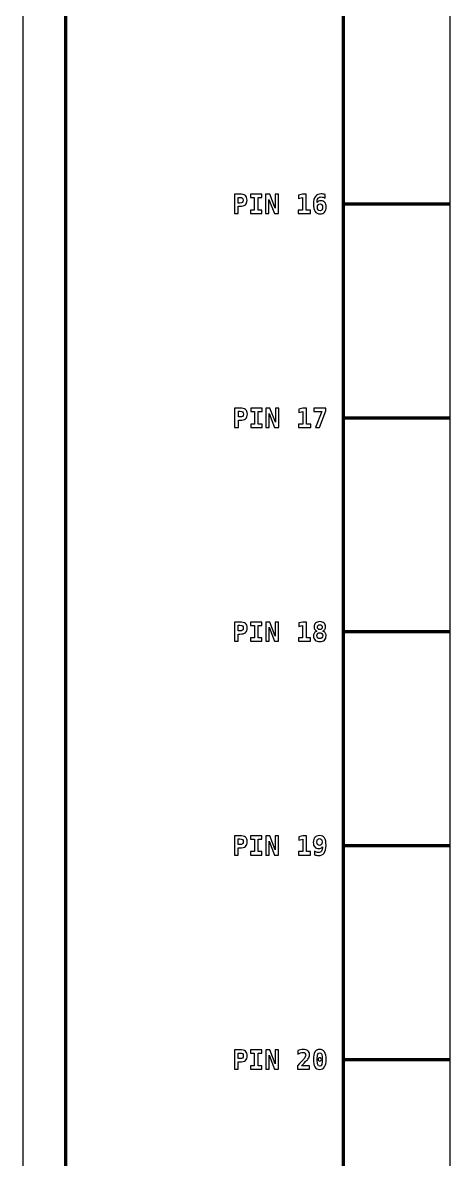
# Model space of a CAD drawing. Header units: centimetres. Extents: x -11.5 to -9.5, y -34.9 to 7.2.
# Drawn here: x -11.5 to -9.5, y -14.32 to -9 of the extents above; entities that cross this region are included whole.
import ezdxf

# ---------------------------------------------------------------- set-up
doc = ezdxf.new("R2010")
doc.units = ezdxf.units.CM
doc.header["$MEASUREMENT"] = 0
doc.layers.add('Layer 1', color=7, linetype='Continuous')

msp = doc.modelspace()

# ---------------------------------------------------------------- linework, layer by layer
at = {"layer": 'Layer 1', "color": 7}
msp.add_lwpolyline([(-11.5, -34.85), (-9.5, -34.85), (-9.5, 7.15), (-11.5, 7.15), (-11.5, -34.85)], close=True, dxfattribs=at)
at = {"layer": 'Layer 1', "color": 7, "lineweight": 100}
msp.add_lwpolyline([(-11.3, -34.35), (-10, -34.35), (-10, 5.65), (-11.3, 5.65), (-11.3, -34.35)], close=True, dxfattribs=at)
at = {"layer": 'Layer 1', "color": 250}
for points, knots in [([(-10.50988, -9.80481), (-10.50988, -9.80481), (-10.48545, -9.80481), (-10.48545, -9.80481), (-10.48545, -9.80481), (-10.47304, -9.80481), (-10.46411, -9.80701), (-10.45866, -9.81144), (-10.45866, -9.81144), (-10.4532, -9.81586), (-10.45049, -9.82304), (-10.45049, -9.83296), (-10.45049, -9.83296), (-10.45049, -9.84288), (-10.4532, -9.85006), (-10.45866, -9.85449), (-10.45866, -9.85449), (-10.46411, -9.85891), (-10.47304, -9.86111), (-10.48545, -9.86111), (-10.48545, -9.86111), (-10.48545, -9.86111), (-10.4921, -9.86111), (-10.4921, -9.86111), (-10.4921, -9.86111), (-10.4921, -9.86111), (-10.4921, -9.89482), (-10.4921, -9.89482), (-10.4921, -9.89482), (-10.4921, -9.89482), (-10.50988, -9.89482), (-10.50988, -9.89482), (-10.50988, -9.89482), (-10.50988, -9.89482), (-10.50988, -9.80481), (-10.50988, -9.80481)], [0, 0, 0, 0, 0.1111111, 0.1111111, 0.1111111, 0.1111111, 0.2222222, 0.2222222, 0.2222222, 0.2222222, 0.3333333, 0.3333333, 0.3333333, 0.3333333, 0.4444444, 0.4444444, 0.4444444, 0.4444444, 0.5555556, 0.5555556, 0.5555556, 0.5555556, 0.6666667, 0.6666667, 0.6666667, 0.6666667, 0.7777778, 0.7777778, 0.7777778, 0.7777778, 0.8888889, 0.8888889, 0.8888889, 0.8888889, 1, 1, 1, 1]), ([(-10.4921, -9.81977), (-10.4921, -9.81977), (-10.4921, -9.84615), (-10.4921, -9.84615), (-10.4921, -9.84615), (-10.4921, -9.84615), (-10.48479, -9.84615), (-10.48479, -9.84615), (-10.48479, -9.84615), (-10.47897, -9.84615), (-10.47487, -9.84516), (-10.47253, -9.84321), (-10.47253, -9.84321), (-10.47016, -9.84123), (-10.46899, -9.83782), (-10.46899, -9.83296), (-10.46899, -9.83296), (-10.46899, -9.82811), (-10.47016, -9.82469), (-10.47253, -9.82271), (-10.47253, -9.82271), (-10.47487, -9.82076), (-10.47897, -9.81977), (-10.48479, -9.81977), (-10.48479, -9.81977), (-10.48479, -9.81977), (-10.4921, -9.81977), (-10.4921, -9.81977)], [0, 0, 0, 0, 0.1428571, 0.1428571, 0.1428571, 0.1428571, 0.2857143, 0.2857143, 0.2857143, 0.2857143, 0.4285714, 0.4285714, 0.4285714, 0.4285714, 0.5714286, 0.5714286, 0.5714286, 0.5714286, 0.7142857, 0.7142857, 0.7142857, 0.7142857, 0.8571429, 0.8571429, 0.8571429, 0.8571429, 1, 1, 1, 1]), ([(-10.43495, -9.82049), (-10.43495, -9.82049), (-10.43495, -9.80481), (-10.43495, -9.80481), (-10.43495, -9.80481), (-10.43495, -9.80481), (-10.38136, -9.80481), (-10.38136, -9.80481), (-10.38136, -9.80481), (-10.38136, -9.80481), (-10.38136, -9.82049), (-10.38136, -9.82049), (-10.38136, -9.82049), (-10.38136, -9.82049), (-10.39927, -9.82049), (-10.39927, -9.82049), (-10.39927, -9.82049), (-10.39927, -9.82049), (-10.39927, -9.87914), (-10.39927, -9.87914), (-10.39927, -9.87914), (-10.39927, -9.87914), (-10.38136, -9.87914), (-10.38136, -9.87914), (-10.38136, -9.87914), (-10.38136, -9.87914), (-10.38136, -9.89482), (-10.38136, -9.89482), (-10.38136, -9.89482), (-10.38136, -9.89482), (-10.43495, -9.89482), (-10.43495, -9.89482), (-10.43495, -9.89482), (-10.43495, -9.89482), (-10.43495, -9.87914), (-10.43495, -9.87914), (-10.43495, -9.87914), (-10.43495, -9.87914), (-10.41705, -9.87914), (-10.41705, -9.87914), (-10.41705, -9.87914), (-10.41705, -9.87914), (-10.41705, -9.82049), (-10.41705, -9.82049), (-10.41705, -9.82049), (-10.41705, -9.82049), (-10.43495, -9.82049), (-10.43495, -9.82049)], [0, 0, 0, 0, 0.0833333, 0.0833333, 0.0833333, 0.0833333, 0.1666667, 0.1666667, 0.1666667, 0.1666667, 0.25, 0.25, 0.25, 0.25, 0.3333333, 0.3333333, 0.3333333, 0.3333333, 0.4166667, 0.4166667, 0.4166667, 0.4166667, 0.5, 0.5, 0.5, 0.5, 0.5833333, 0.5833333, 0.5833333, 0.5833333, 0.6666667, 0.6666667, 0.6666667, 0.6666667, 0.75, 0.75, 0.75, 0.75, 0.8333333, 0.8333333, 0.8333333, 0.8333333, 0.9166667, 0.9166667, 0.9166667, 0.9166667, 1, 1, 1, 1]), ([(-10.36381, -9.80481), (-10.36381, -9.80481), (-10.34469, -9.80481), (-10.34469, -9.80481), (-10.34469, -9.80481), (-10.34469, -9.80481), (-10.31963, -9.87023), (-10.31963, -9.87023), (-10.31963, -9.87023), (-10.31963, -9.87023), (-10.31963, -9.80481), (-10.31963, -9.80481), (-10.31963, -9.80481), (-10.31963, -9.80481), (-10.30395, -9.80481), (-10.30395, -9.80481), (-10.30395, -9.80481), (-10.30395, -9.80481), (-10.30395, -9.89482), (-10.30395, -9.89482), (-10.30395, -9.89482), (-10.30395, -9.89482), (-10.32294, -9.89482), (-10.32294, -9.89482), (-10.32294, -9.89482), (-10.32294, -9.89482), (-10.34813, -9.8294), (-10.34813, -9.8294), (-10.34813, -9.8294), (-10.34813, -9.8294), (-10.34813, -9.89482), (-10.34813, -9.89482), (-10.34813, -9.89482), (-10.34813, -9.89482), (-10.36381, -9.89482), (-10.36381, -9.89482), (-10.36381, -9.89482), (-10.36381, -9.89482), (-10.36381, -9.80481), (-10.36381, -9.80481)], [0, 0, 0, 0, 0.1, 0.1, 0.1, 0.1, 0.2, 0.2, 0.2, 0.2, 0.3, 0.3, 0.3, 0.3, 0.4, 0.4, 0.4, 0.4, 0.5, 0.5, 0.5, 0.5, 0.6, 0.6, 0.6, 0.6, 0.7, 0.7, 0.7, 0.7, 0.8, 0.8, 0.8, 0.8, 0.9, 0.9, 0.9, 0.9, 1, 1, 1, 1]), ([(-10.21099, -9.87914), (-10.21099, -9.87914), (-10.19109, -9.87914), (-10.19109, -9.87914), (-10.19109, -9.87914), (-10.19109, -9.87914), (-10.19109, -9.82072), (-10.19109, -9.82072), (-10.19109, -9.82072), (-10.19109, -9.82072), (-10.20959, -9.82531), (-10.20959, -9.82531), (-10.20959, -9.82531), (-10.20959, -9.82531), (-10.20959, -9.80928), (-10.20959, -9.80928), (-10.20959, -9.80928), (-10.20959, -9.80928), (-10.19097, -9.80481), (-10.19097, -9.80481), (-10.19097, -9.80481), (-10.19097, -9.80481), (-10.17379, -9.80481), (-10.17379, -9.80481), (-10.17379, -9.80481), (-10.17379, -9.80481), (-10.17379, -9.87914), (-10.17379, -9.87914), (-10.17379, -9.87914), (-10.17379, -9.87914), (-10.15389, -9.87914), (-10.15389, -9.87914), (-10.15389, -9.87914), (-10.15389, -9.87914), (-10.15389, -9.89482), (-10.15389, -9.89482), (-10.15389, -9.89482), (-10.15389, -9.89482), (-10.21099, -9.89482), (-10.21099, -9.89482), (-10.21099, -9.89482), (-10.21099, -9.89482), (-10.21099, -9.87914), (-10.21099, -9.87914)], [0, 0, 0, 0, 0.0909091, 0.0909091, 0.0909091, 0.0909091, 0.1818182, 0.1818182, 0.1818182, 0.1818182, 0.2727273, 0.2727273, 0.2727273, 0.2727273, 0.3636364, 0.3636364, 0.3636364, 0.3636364, 0.4545455, 0.4545455, 0.4545455, 0.4545455, 0.5454545, 0.5454545, 0.5454545, 0.5454545, 0.6363636, 0.6363636, 0.6363636, 0.6363636, 0.7272727, 0.7272727, 0.7272727, 0.7272727, 0.8181818, 0.8181818, 0.8181818, 0.8181818, 0.9090909, 0.9090909, 0.9090909, 0.9090909, 1, 1, 1, 1]), ([(-10.08592, -9.80693), (-10.08592, -9.80693), (-10.08592, -9.82308), (-10.08592, -9.82308), (-10.08592, -9.82308), (-10.08908, -9.82127), (-10.09213, -9.81991), (-10.09505, -9.81901), (-10.09505, -9.81901), (-10.09795, -9.8181), (-10.10075, -9.81765), (-10.10345, -9.81765), (-10.10345, -9.81765), (-10.10987, -9.81765), (-10.11477, -9.81981), (-10.11812, -9.82413), (-10.11812, -9.82413), (-10.12147, -9.82845), (-10.12322, -9.83483), (-10.12339, -9.84327), (-10.12339, -9.84327), (-10.1215, -9.84066), (-10.11909, -9.8387), (-10.11617, -9.83739), (-10.11617, -9.83739), (-10.11322, -9.83609), (-10.10977, -9.83543), (-10.10579, -9.83543), (-10.10579, -9.83543), (-10.09767, -9.83543), (-10.09141, -9.838), (-10.08699, -9.84313), (-10.08699, -9.84313), (-10.08256, -9.84825), (-10.08036, -9.85552), (-10.08036, -9.86492), (-10.08036, -9.86492), (-10.08036, -9.875), (-10.08285, -9.88282), (-10.08781, -9.88838), (-10.08781, -9.88838), (-10.09277, -9.89391), (-10.09974, -9.89669), (-10.10876, -9.89669), (-10.10876, -9.89669), (-10.11973, -9.89669), (-10.12769, -9.89301), (-10.13265, -9.88566), (-10.13265, -9.88566), (-10.13761, -9.8783), (-10.1401, -9.86642), (-10.1401, -9.85002), (-10.1401, -9.85002), (-10.1401, -9.83444), (-10.13707, -9.82275), (-10.131, -9.81498), (-10.131, -9.81498), (-10.12493, -9.8072), (-10.11584, -9.80331), (-10.10369, -9.80331), (-10.10369, -9.80331), (-10.10088, -9.80331), (-10.09797, -9.80362), (-10.09499, -9.80421), (-10.09499, -9.80421), (-10.09199, -9.80481), (-10.08896, -9.80572), (-10.08592, -9.80693)], [0, 0, 0, 0, 0.0588235, 0.0588235, 0.0588235, 0.0588235, 0.1176471, 0.1176471, 0.1176471, 0.1176471, 0.1764706, 0.1764706, 0.1764706, 0.1764706, 0.2352941, 0.2352941, 0.2352941, 0.2352941, 0.2941176, 0.2941176, 0.2941176, 0.2941176, 0.3529412, 0.3529412, 0.3529412, 0.3529412, 0.4117647, 0.4117647, 0.4117647, 0.4117647, 0.4705882, 0.4705882, 0.4705882, 0.4705882, 0.5294118, 0.5294118, 0.5294118, 0.5294118, 0.5882353, 0.5882353, 0.5882353, 0.5882353, 0.6470588, 0.6470588, 0.6470588, 0.6470588, 0.7058824, 0.7058824, 0.7058824, 0.7058824, 0.7647059, 0.7647059, 0.7647059, 0.7647059, 0.8235294, 0.8235294, 0.8235294, 0.8235294, 0.8823529, 0.8823529, 0.8823529, 0.8823529, 0.9411765, 0.9411765, 0.9411765, 0.9411765, 1, 1, 1, 1]), ([(-10.10923, -9.84971), (-10.11308, -9.84971), (-10.11602, -9.85111), (-10.11806, -9.85391), (-10.11806, -9.85391), (-10.1201, -9.85671), (-10.1211, -9.86074), (-10.1211, -9.86605), (-10.1211, -9.86605), (-10.1211, -9.87132), (-10.1201, -9.87535), (-10.11806, -9.87815), (-10.11806, -9.87815), (-10.11602, -9.88095), (-10.11308, -9.88235), (-10.10923, -9.88235), (-10.10923, -9.88235), (-10.10536, -9.88235), (-10.1024, -9.88095), (-10.10034, -9.87815), (-10.10034, -9.87815), (-10.09826, -9.87535), (-10.09723, -9.87132), (-10.09723, -9.86605), (-10.09723, -9.86605), (-10.09723, -9.86078), (-10.09826, -9.85675), (-10.10034, -9.85393), (-10.10034, -9.85393), (-10.1024, -9.85111), (-10.10536, -9.84971), (-10.10923, -9.84971)], [0, 0, 0, 0, 0.125, 0.125, 0.125, 0.125, 0.25, 0.25, 0.25, 0.25, 0.375, 0.375, 0.375, 0.375, 0.5, 0.5, 0.5, 0.5, 0.625, 0.625, 0.625, 0.625, 0.75, 0.75, 0.75, 0.75, 0.875, 0.875, 0.875, 0.875, 1, 1, 1, 1]), ([(-10.50859, -10.80498), (-10.50859, -10.80498), (-10.48416, -10.80498), (-10.48416, -10.80498), (-10.48416, -10.80498), (-10.47175, -10.80498), (-10.46282, -10.80718), (-10.45737, -10.81161), (-10.45737, -10.81161), (-10.45191, -10.81603), (-10.4492, -10.82321), (-10.4492, -10.83313), (-10.4492, -10.83313), (-10.4492, -10.84305), (-10.45191, -10.85023), (-10.45737, -10.85466), (-10.45737, -10.85466), (-10.46282, -10.85908), (-10.47175, -10.86128), (-10.48416, -10.86128), (-10.48416, -10.86128), (-10.48416, -10.86128), (-10.49081, -10.86128), (-10.49081, -10.86128), (-10.49081, -10.86128), (-10.49081, -10.86128), (-10.49081, -10.89499), (-10.49081, -10.89499), (-10.49081, -10.89499), (-10.49081, -10.89499), (-10.50859, -10.89499), (-10.50859, -10.89499), (-10.50859, -10.89499), (-10.50859, -10.89499), (-10.50859, -10.80498), (-10.50859, -10.80498)], [0, 0, 0, 0, 0.1111111, 0.1111111, 0.1111111, 0.1111111, 0.2222222, 0.2222222, 0.2222222, 0.2222222, 0.3333333, 0.3333333, 0.3333333, 0.3333333, 0.4444444, 0.4444444, 0.4444444, 0.4444444, 0.5555556, 0.5555556, 0.5555556, 0.5555556, 0.6666667, 0.6666667, 0.6666667, 0.6666667, 0.7777778, 0.7777778, 0.7777778, 0.7777778, 0.8888889, 0.8888889, 0.8888889, 0.8888889, 1, 1, 1, 1]), ([(-10.49081, -10.81994), (-10.49081, -10.81994), (-10.49081, -10.84632), (-10.49081, -10.84632), (-10.49081, -10.84632), (-10.49081, -10.84632), (-10.4835, -10.84632), (-10.4835, -10.84632), (-10.4835, -10.84632), (-10.47768, -10.84632), (-10.47358, -10.84533), (-10.47124, -10.84338), (-10.47124, -10.84338), (-10.46887, -10.8414), (-10.4677, -10.83799), (-10.4677, -10.83313), (-10.4677, -10.83313), (-10.4677, -10.82828), (-10.46887, -10.82486), (-10.47124, -10.82288), (-10.47124, -10.82288), (-10.47358, -10.82093), (-10.47768, -10.81994), (-10.4835, -10.81994), (-10.4835, -10.81994), (-10.4835, -10.81994), (-10.49081, -10.81994), (-10.49081, -10.81994)], [0, 0, 0, 0, 0.1428571, 0.1428571, 0.1428571, 0.1428571, 0.2857143, 0.2857143, 0.2857143, 0.2857143, 0.4285714, 0.4285714, 0.4285714, 0.4285714, 0.5714286, 0.5714286, 0.5714286, 0.5714286, 0.7142857, 0.7142857, 0.7142857, 0.7142857, 0.8571429, 0.8571429, 0.8571429, 0.8571429, 1, 1, 1, 1]), ([(-10.43366, -10.82066), (-10.43366, -10.82066), (-10.43366, -10.80498), (-10.43366, -10.80498), (-10.43366, -10.80498), (-10.43366, -10.80498), (-10.38007, -10.80498), (-10.38007, -10.80498), (-10.38007, -10.80498), (-10.38007, -10.80498), (-10.38007, -10.82066), (-10.38007, -10.82066), (-10.38007, -10.82066), (-10.38007, -10.82066), (-10.39798, -10.82066), (-10.39798, -10.82066), (-10.39798, -10.82066), (-10.39798, -10.82066), (-10.39798, -10.87931), (-10.39798, -10.87931), (-10.39798, -10.87931), (-10.39798, -10.87931), (-10.38007, -10.87931), (-10.38007, -10.87931), (-10.38007, -10.87931), (-10.38007, -10.87931), (-10.38007, -10.89499), (-10.38007, -10.89499), (-10.38007, -10.89499), (-10.38007, -10.89499), (-10.43366, -10.89499), (-10.43366, -10.89499), (-10.43366, -10.89499), (-10.43366, -10.89499), (-10.43366, -10.87931), (-10.43366, -10.87931), (-10.43366, -10.87931), (-10.43366, -10.87931), (-10.41576, -10.87931), (-10.41576, -10.87931), (-10.41576, -10.87931), (-10.41576, -10.87931), (-10.41576, -10.82066), (-10.41576, -10.82066), (-10.41576, -10.82066), (-10.41576, -10.82066), (-10.43366, -10.82066), (-10.43366, -10.82066)], [0, 0, 0, 0, 0.0833333, 0.0833333, 0.0833333, 0.0833333, 0.1666667, 0.1666667, 0.1666667, 0.1666667, 0.25, 0.25, 0.25, 0.25, 0.3333333, 0.3333333, 0.3333333, 0.3333333, 0.4166667, 0.4166667, 0.4166667, 0.4166667, 0.5, 0.5, 0.5, 0.5, 0.5833333, 0.5833333, 0.5833333, 0.5833333, 0.6666667, 0.6666667, 0.6666667, 0.6666667, 0.75, 0.75, 0.75, 0.75, 0.8333333, 0.8333333, 0.8333333, 0.8333333, 0.9166667, 0.9166667, 0.9166667, 0.9166667, 1, 1, 1, 1]), ([(-10.36252, -10.80498), (-10.36252, -10.80498), (-10.3434, -10.80498), (-10.3434, -10.80498), (-10.3434, -10.80498), (-10.3434, -10.80498), (-10.31834, -10.8704), (-10.31834, -10.8704), (-10.31834, -10.8704), (-10.31834, -10.8704), (-10.31834, -10.80498), (-10.31834, -10.80498), (-10.31834, -10.80498), (-10.31834, -10.80498), (-10.30266, -10.80498), (-10.30266, -10.80498), (-10.30266, -10.80498), (-10.30266, -10.80498), (-10.30266, -10.89499), (-10.30266, -10.89499), (-10.30266, -10.89499), (-10.30266, -10.89499), (-10.32165, -10.89499), (-10.32165, -10.89499), (-10.32165, -10.89499), (-10.32165, -10.89499), (-10.34684, -10.82957), (-10.34684, -10.82957), (-10.34684, -10.82957), (-10.34684, -10.82957), (-10.34684, -10.89499), (-10.34684, -10.89499), (-10.34684, -10.89499), (-10.34684, -10.89499), (-10.36252, -10.89499), (-10.36252, -10.89499), (-10.36252, -10.89499), (-10.36252, -10.89499), (-10.36252, -10.80498), (-10.36252, -10.80498)], [0, 0, 0, 0, 0.1, 0.1, 0.1, 0.1, 0.2, 0.2, 0.2, 0.2, 0.3, 0.3, 0.3, 0.3, 0.4, 0.4, 0.4, 0.4, 0.5, 0.5, 0.5, 0.5, 0.6, 0.6, 0.6, 0.6, 0.7, 0.7, 0.7, 0.7, 0.8, 0.8, 0.8, 0.8, 0.9, 0.9, 0.9, 0.9, 1, 1, 1, 1]), ([(-10.2097, -10.87931), (-10.2097, -10.87931), (-10.1898, -10.87931), (-10.1898, -10.87931), (-10.1898, -10.87931), (-10.1898, -10.87931), (-10.1898, -10.82089), (-10.1898, -10.82089), (-10.1898, -10.82089), (-10.1898, -10.82089), (-10.2083, -10.82548), (-10.2083, -10.82548), (-10.2083, -10.82548), (-10.2083, -10.82548), (-10.2083, -10.80945), (-10.2083, -10.80945), (-10.2083, -10.80945), (-10.2083, -10.80945), (-10.18968, -10.80498), (-10.18968, -10.80498), (-10.18968, -10.80498), (-10.18968, -10.80498), (-10.1725, -10.80498), (-10.1725, -10.80498), (-10.1725, -10.80498), (-10.1725, -10.80498), (-10.1725, -10.87931), (-10.1725, -10.87931), (-10.1725, -10.87931), (-10.1725, -10.87931), (-10.1526, -10.87931), (-10.1526, -10.87931), (-10.1526, -10.87931), (-10.1526, -10.87931), (-10.1526, -10.89499), (-10.1526, -10.89499), (-10.1526, -10.89499), (-10.1526, -10.89499), (-10.2097, -10.89499), (-10.2097, -10.89499), (-10.2097, -10.89499), (-10.2097, -10.89499), (-10.2097, -10.87931), (-10.2097, -10.87931)], [0, 0, 0, 0, 0.0909091, 0.0909091, 0.0909091, 0.0909091, 0.1818182, 0.1818182, 0.1818182, 0.1818182, 0.2727273, 0.2727273, 0.2727273, 0.2727273, 0.3636364, 0.3636364, 0.3636364, 0.3636364, 0.4545455, 0.4545455, 0.4545455, 0.4545455, 0.5454545, 0.5454545, 0.5454545, 0.5454545, 0.6363636, 0.6363636, 0.6363636, 0.6363636, 0.7272727, 0.7272727, 0.7272727, 0.7272727, 0.8181818, 0.8181818, 0.8181818, 0.8181818, 0.9090909, 0.9090909, 0.9090909, 0.9090909, 1, 1, 1, 1]), ([(-10.13856, -10.80498), (-10.13856, -10.80498), (-10.08164, -10.80498), (-10.08164, -10.80498), (-10.08164, -10.80498), (-10.08164, -10.80498), (-10.08164, -10.81757), (-10.08164, -10.81757), (-10.08164, -10.81757), (-10.08164, -10.81757), (-10.11216, -10.89499), (-10.11216, -10.89499), (-10.11216, -10.89499), (-10.11216, -10.89499), (-10.13031, -10.89499), (-10.13031, -10.89499), (-10.13031, -10.89499), (-10.13031, -10.89499), (-10.10101, -10.82066), (-10.10101, -10.82066), (-10.10101, -10.82066), (-10.10101, -10.82066), (-10.13856, -10.82066), (-10.13856, -10.82066), (-10.13856, -10.82066), (-10.13856, -10.82066), (-10.13856, -10.80498), (-10.13856, -10.80498)], [0, 0, 0, 0, 0.1428571, 0.1428571, 0.1428571, 0.1428571, 0.2857143, 0.2857143, 0.2857143, 0.2857143, 0.4285714, 0.4285714, 0.4285714, 0.4285714, 0.5714286, 0.5714286, 0.5714286, 0.5714286, 0.7142857, 0.7142857, 0.7142857, 0.7142857, 0.8571429, 0.8571429, 0.8571429, 0.8571429, 1, 1, 1, 1]), ([(-10.50933, -11.80492), (-10.50933, -11.80492), (-10.4849, -11.80492), (-10.4849, -11.80492), (-10.4849, -11.80492), (-10.47249, -11.80492), (-10.46356, -11.80712), (-10.45811, -11.81155), (-10.45811, -11.81155), (-10.45265, -11.81597), (-10.44994, -11.82315), (-10.44994, -11.83307), (-10.44994, -11.83307), (-10.44994, -11.84299), (-10.45265, -11.85017), (-10.45811, -11.8546), (-10.45811, -11.8546), (-10.46356, -11.85902), (-10.47249, -11.86122), (-10.4849, -11.86122), (-10.4849, -11.86122), (-10.4849, -11.86122), (-10.49155, -11.86122), (-10.49155, -11.86122), (-10.49155, -11.86122), (-10.49155, -11.86122), (-10.49155, -11.89493), (-10.49155, -11.89493), (-10.49155, -11.89493), (-10.49155, -11.89493), (-10.50933, -11.89493), (-10.50933, -11.89493), (-10.50933, -11.89493), (-10.50933, -11.89493), (-10.50933, -11.80492), (-10.50933, -11.80492)], [0, 0, 0, 0, 0.1111111, 0.1111111, 0.1111111, 0.1111111, 0.2222222, 0.2222222, 0.2222222, 0.2222222, 0.3333333, 0.3333333, 0.3333333, 0.3333333, 0.4444444, 0.4444444, 0.4444444, 0.4444444, 0.5555556, 0.5555556, 0.5555556, 0.5555556, 0.6666667, 0.6666667, 0.6666667, 0.6666667, 0.7777778, 0.7777778, 0.7777778, 0.7777778, 0.8888889, 0.8888889, 0.8888889, 0.8888889, 1, 1, 1, 1]), ([(-10.49155, -11.81988), (-10.49155, -11.81988), (-10.49155, -11.84626), (-10.49155, -11.84626), (-10.49155, -11.84626), (-10.49155, -11.84626), (-10.48424, -11.84626), (-10.48424, -11.84626), (-10.48424, -11.84626), (-10.47842, -11.84626), (-10.47432, -11.84527), (-10.47198, -11.84332), (-10.47198, -11.84332), (-10.46961, -11.84134), (-10.46844, -11.83793), (-10.46844, -11.83307), (-10.46844, -11.83307), (-10.46844, -11.82822), (-10.46961, -11.8248), (-10.47198, -11.82282), (-10.47198, -11.82282), (-10.47432, -11.82087), (-10.47842, -11.81988), (-10.48424, -11.81988), (-10.48424, -11.81988), (-10.48424, -11.81988), (-10.49155, -11.81988), (-10.49155, -11.81988)], [0, 0, 0, 0, 0.1428571, 0.1428571, 0.1428571, 0.1428571, 0.2857143, 0.2857143, 0.2857143, 0.2857143, 0.4285714, 0.4285714, 0.4285714, 0.4285714, 0.5714286, 0.5714286, 0.5714286, 0.5714286, 0.7142857, 0.7142857, 0.7142857, 0.7142857, 0.8571429, 0.8571429, 0.8571429, 0.8571429, 1, 1, 1, 1]), ([(-10.4344, -11.8206), (-10.4344, -11.8206), (-10.4344, -11.80492), (-10.4344, -11.80492), (-10.4344, -11.80492), (-10.4344, -11.80492), (-10.38081, -11.80492), (-10.38081, -11.80492), (-10.38081, -11.80492), (-10.38081, -11.80492), (-10.38081, -11.8206), (-10.38081, -11.8206), (-10.38081, -11.8206), (-10.38081, -11.8206), (-10.39872, -11.8206), (-10.39872, -11.8206), (-10.39872, -11.8206), (-10.39872, -11.8206), (-10.39872, -11.87925), (-10.39872, -11.87925), (-10.39872, -11.87925), (-10.39872, -11.87925), (-10.38081, -11.87925), (-10.38081, -11.87925), (-10.38081, -11.87925), (-10.38081, -11.87925), (-10.38081, -11.89493), (-10.38081, -11.89493), (-10.38081, -11.89493), (-10.38081, -11.89493), (-10.4344, -11.89493), (-10.4344, -11.89493), (-10.4344, -11.89493), (-10.4344, -11.89493), (-10.4344, -11.87925), (-10.4344, -11.87925), (-10.4344, -11.87925), (-10.4344, -11.87925), (-10.4165, -11.87925), (-10.4165, -11.87925), (-10.4165, -11.87925), (-10.4165, -11.87925), (-10.4165, -11.8206), (-10.4165, -11.8206), (-10.4165, -11.8206), (-10.4165, -11.8206), (-10.4344, -11.8206), (-10.4344, -11.8206)], [0, 0, 0, 0, 0.0833333, 0.0833333, 0.0833333, 0.0833333, 0.1666667, 0.1666667, 0.1666667, 0.1666667, 0.25, 0.25, 0.25, 0.25, 0.3333333, 0.3333333, 0.3333333, 0.3333333, 0.4166667, 0.4166667, 0.4166667, 0.4166667, 0.5, 0.5, 0.5, 0.5, 0.5833333, 0.5833333, 0.5833333, 0.5833333, 0.6666667, 0.6666667, 0.6666667, 0.6666667, 0.75, 0.75, 0.75, 0.75, 0.8333333, 0.8333333, 0.8333333, 0.8333333, 0.9166667, 0.9166667, 0.9166667, 0.9166667, 1, 1, 1, 1]), ([(-10.36326, -11.80492), (-10.36326, -11.80492), (-10.34414, -11.80492), (-10.34414, -11.80492), (-10.34414, -11.80492), (-10.34414, -11.80492), (-10.31908, -11.87034), (-10.31908, -11.87034), (-10.31908, -11.87034), (-10.31908, -11.87034), (-10.31908, -11.80492), (-10.31908, -11.80492), (-10.31908, -11.80492), (-10.31908, -11.80492), (-10.3034, -11.80492), (-10.3034, -11.80492), (-10.3034, -11.80492), (-10.3034, -11.80492), (-10.3034, -11.89493), (-10.3034, -11.89493), (-10.3034, -11.89493), (-10.3034, -11.89493), (-10.32239, -11.89493), (-10.32239, -11.89493), (-10.32239, -11.89493), (-10.32239, -11.89493), (-10.34758, -11.82951), (-10.34758, -11.82951), (-10.34758, -11.82951), (-10.34758, -11.82951), (-10.34758, -11.89493), (-10.34758, -11.89493), (-10.34758, -11.89493), (-10.34758, -11.89493), (-10.36326, -11.89493), (-10.36326, -11.89493), (-10.36326, -11.89493), (-10.36326, -11.89493), (-10.36326, -11.80492), (-10.36326, -11.80492)], [0, 0, 0, 0, 0.1, 0.1, 0.1, 0.1, 0.2, 0.2, 0.2, 0.2, 0.3, 0.3, 0.3, 0.3, 0.4, 0.4, 0.4, 0.4, 0.5, 0.5, 0.5, 0.5, 0.6, 0.6, 0.6, 0.6, 0.7, 0.7, 0.7, 0.7, 0.8, 0.8, 0.8, 0.8, 0.9, 0.9, 0.9, 0.9, 1, 1, 1, 1]), ([(-10.21044, -11.87925), (-10.21044, -11.87925), (-10.19054, -11.87925), (-10.19054, -11.87925), (-10.19054, -11.87925), (-10.19054, -11.87925), (-10.19054, -11.82083), (-10.19054, -11.82083), (-10.19054, -11.82083), (-10.19054, -11.82083), (-10.20904, -11.82542), (-10.20904, -11.82542), (-10.20904, -11.82542), (-10.20904, -11.82542), (-10.20904, -11.80939), (-10.20904, -11.80939), (-10.20904, -11.80939), (-10.20904, -11.80939), (-10.19042, -11.80492), (-10.19042, -11.80492), (-10.19042, -11.80492), (-10.19042, -11.80492), (-10.17324, -11.80492), (-10.17324, -11.80492), (-10.17324, -11.80492), (-10.17324, -11.80492), (-10.17324, -11.87925), (-10.17324, -11.87925), (-10.17324, -11.87925), (-10.17324, -11.87925), (-10.15334, -11.87925), (-10.15334, -11.87925), (-10.15334, -11.87925), (-10.15334, -11.87925), (-10.15334, -11.89493), (-10.15334, -11.89493), (-10.15334, -11.89493), (-10.15334, -11.89493), (-10.21044, -11.89493), (-10.21044, -11.89493), (-10.21044, -11.89493), (-10.21044, -11.89493), (-10.21044, -11.87925), (-10.21044, -11.87925)], [0, 0, 0, 0, 0.0909091, 0.0909091, 0.0909091, 0.0909091, 0.1818182, 0.1818182, 0.1818182, 0.1818182, 0.2727273, 0.2727273, 0.2727273, 0.2727273, 0.3636364, 0.3636364, 0.3636364, 0.3636364, 0.4545455, 0.4545455, 0.4545455, 0.4545455, 0.5454545, 0.5454545, 0.5454545, 0.5454545, 0.6363636, 0.6363636, 0.6363636, 0.6363636, 0.7272727, 0.7272727, 0.7272727, 0.7272727, 0.8181818, 0.8181818, 0.8181818, 0.8181818, 0.9090909, 0.9090909, 0.9090909, 0.9090909, 1, 1, 1, 1]), ([(-10.12352, -11.84723), (-10.12807, -11.84567), (-10.13152, -11.8432), (-10.13389, -11.83984), (-10.13389, -11.83984), (-10.13626, -11.83649), (-10.13745, -11.83239), (-10.13745, -11.82752), (-10.13745, -11.82752), (-10.13745, -11.82005), (-10.13502, -11.81414), (-10.13014, -11.8098), (-10.13014, -11.8098), (-10.12529, -11.80546), (-10.11868, -11.80329), (-10.11031, -11.80329), (-10.11031, -11.80329), (-10.10191, -11.80329), (-10.09528, -11.80546), (-10.09043, -11.8098), (-10.09043, -11.8098), (-10.08555, -11.81414), (-10.08312, -11.82005), (-10.08312, -11.82752), (-10.08312, -11.82752), (-10.08312, -11.83235), (-10.0843, -11.83643), (-10.08662, -11.83978), (-10.08662, -11.83978), (-10.08895, -11.84313), (-10.09234, -11.84562), (-10.09681, -11.84723), (-10.09681, -11.84723), (-10.09183, -11.84875), (-10.08794, -11.85149), (-10.08512, -11.85544), (-10.08512, -11.85544), (-10.0823, -11.85937), (-10.0809, -11.8641), (-10.0809, -11.8696), (-10.0809, -11.8696), (-10.0809, -11.87824), (-10.08345, -11.88493), (-10.08855, -11.88962), (-10.08855, -11.88962), (-10.09366, -11.89433), (-10.10092, -11.89668), (-10.11031, -11.89668), (-10.11031, -11.89668), (-10.11967, -11.89668), (-10.12691, -11.89433), (-10.13202, -11.88962), (-10.13202, -11.88962), (-10.13712, -11.88493), (-10.13967, -11.87824), (-10.13967, -11.8696), (-10.13967, -11.8696), (-10.13967, -11.86406), (-10.13825, -11.85931), (-10.13539, -11.85538), (-10.13539, -11.85538), (-10.13253, -11.85143), (-10.12858, -11.84871), (-10.12352, -11.84723)], [0, 0, 0, 0, 0.0625, 0.0625, 0.0625, 0.0625, 0.125, 0.125, 0.125, 0.125, 0.1875, 0.1875, 0.1875, 0.1875, 0.25, 0.25, 0.25, 0.25, 0.3125, 0.3125, 0.3125, 0.3125, 0.375, 0.375, 0.375, 0.375, 0.4375, 0.4375, 0.4375, 0.4375, 0.5, 0.5, 0.5, 0.5, 0.5625, 0.5625, 0.5625, 0.5625, 0.625, 0.625, 0.625, 0.625, 0.6875, 0.6875, 0.6875, 0.6875, 0.75, 0.75, 0.75, 0.75, 0.8125, 0.8125, 0.8125, 0.8125, 0.875, 0.875, 0.875, 0.875, 0.9375, 0.9375, 0.9375, 0.9375, 1, 1, 1, 1]), ([(-10.12164, -11.82898), (-10.12164, -11.8325), (-10.12064, -11.83531), (-10.1186, -11.83737), (-10.1186, -11.83737), (-10.11658, -11.83945), (-10.1138, -11.84048), (-10.11031, -11.84048), (-10.11031, -11.84048), (-10.10679, -11.84048), (-10.10399, -11.83945), (-10.10197, -11.83737), (-10.10197, -11.83737), (-10.09993, -11.83531), (-10.09893, -11.8325), (-10.09893, -11.82898), (-10.09893, -11.82898), (-10.09893, -11.82548), (-10.09993, -11.82272), (-10.10197, -11.82068), (-10.10197, -11.82068), (-10.10399, -11.81865), (-10.10679, -11.81764), (-10.11031, -11.81764), (-10.11031, -11.81764), (-10.11376, -11.81764), (-10.11652, -11.81867), (-10.11858, -11.8207), (-10.11858, -11.8207), (-10.12062, -11.82276), (-10.12164, -11.82552), (-10.12164, -11.82898)], [0, 0, 0, 0, 0.125, 0.125, 0.125, 0.125, 0.25, 0.25, 0.25, 0.25, 0.375, 0.375, 0.375, 0.375, 0.5, 0.5, 0.5, 0.5, 0.625, 0.625, 0.625, 0.625, 0.75, 0.75, 0.75, 0.75, 0.875, 0.875, 0.875, 0.875, 1, 1, 1, 1]), ([(-10.11031, -11.85476), (-10.1143, -11.85476), (-10.11751, -11.85602), (-10.11996, -11.85853), (-10.11996, -11.85853), (-10.12241, -11.86104), (-10.12364, -11.86437), (-10.12364, -11.86853), (-10.12364, -11.86853), (-10.12364, -11.87266), (-10.12241, -11.876), (-10.11996, -11.87853), (-10.11996, -11.87853), (-10.11751, -11.88106), (-10.1143, -11.88234), (-10.11031, -11.88234), (-10.11031, -11.88234), (-10.10633, -11.88234), (-10.1031, -11.88104), (-10.10063, -11.87847), (-10.10063, -11.87847), (-10.09816, -11.8759), (-10.09693, -11.87258), (-10.09693, -11.86853), (-10.09693, -11.86853), (-10.09693, -11.86437), (-10.09816, -11.86104), (-10.10061, -11.85853), (-10.10061, -11.85853), (-10.10306, -11.85602), (-10.10629, -11.85476), (-10.11031, -11.85476)], [0, 0, 0, 0, 0.125, 0.125, 0.125, 0.125, 0.25, 0.25, 0.25, 0.25, 0.375, 0.375, 0.375, 0.375, 0.5, 0.5, 0.5, 0.5, 0.625, 0.625, 0.625, 0.625, 0.75, 0.75, 0.75, 0.75, 0.875, 0.875, 0.875, 0.875, 1, 1, 1, 1]), ([(-10.50927, -12.80424), (-10.50927, -12.80424), (-10.48484, -12.80424), (-10.48484, -12.80424), (-10.48484, -12.80424), (-10.47243, -12.80424), (-10.4635, -12.80644), (-10.45805, -12.81087), (-10.45805, -12.81087), (-10.45259, -12.81529), (-10.44988, -12.82247), (-10.44988, -12.83239), (-10.44988, -12.83239), (-10.44988, -12.84231), (-10.45259, -12.84949), (-10.45805, -12.85392), (-10.45805, -12.85392), (-10.4635, -12.85834), (-10.47243, -12.86054), (-10.48484, -12.86054), (-10.48484, -12.86054), (-10.48484, -12.86054), (-10.49149, -12.86054), (-10.49149, -12.86054), (-10.49149, -12.86054), (-10.49149, -12.86054), (-10.49149, -12.89425), (-10.49149, -12.89425), (-10.49149, -12.89425), (-10.49149, -12.89425), (-10.50927, -12.89425), (-10.50927, -12.89425), (-10.50927, -12.89425), (-10.50927, -12.89425), (-10.50927, -12.80424), (-10.50927, -12.80424)], [0, 0, 0, 0, 0.1111111, 0.1111111, 0.1111111, 0.1111111, 0.2222222, 0.2222222, 0.2222222, 0.2222222, 0.3333333, 0.3333333, 0.3333333, 0.3333333, 0.4444444, 0.4444444, 0.4444444, 0.4444444, 0.5555556, 0.5555556, 0.5555556, 0.5555556, 0.6666667, 0.6666667, 0.6666667, 0.6666667, 0.7777778, 0.7777778, 0.7777778, 0.7777778, 0.8888889, 0.8888889, 0.8888889, 0.8888889, 1, 1, 1, 1]), ([(-10.43434, -12.81992), (-10.43434, -12.81992), (-10.43434, -12.80424), (-10.43434, -12.80424), (-10.43434, -12.80424), (-10.43434, -12.80424), (-10.38075, -12.80424), (-10.38075, -12.80424), (-10.38075, -12.80424), (-10.38075, -12.80424), (-10.38075, -12.81992), (-10.38075, -12.81992), (-10.38075, -12.81992), (-10.38075, -12.81992), (-10.39866, -12.81992), (-10.39866, -12.81992), (-10.39866, -12.81992), (-10.39866, -12.81992), (-10.39866, -12.87857), (-10.39866, -12.87857), (-10.39866, -12.87857), (-10.39866, -12.87857), (-10.38075, -12.87857), (-10.38075, -12.87857), (-10.38075, -12.87857), (-10.38075, -12.87857), (-10.38075, -12.89425), (-10.38075, -12.89425), (-10.38075, -12.89425), (-10.38075, -12.89425), (-10.43434, -12.89425), (-10.43434, -12.89425), (-10.43434, -12.89425), (-10.43434, -12.89425), (-10.43434, -12.87857), (-10.43434, -12.87857), (-10.43434, -12.87857), (-10.43434, -12.87857), (-10.41644, -12.87857), (-10.41644, -12.87857), (-10.41644, -12.87857), (-10.41644, -12.87857), (-10.41644, -12.81992), (-10.41644, -12.81992), (-10.41644, -12.81992), (-10.41644, -12.81992), (-10.43434, -12.81992), (-10.43434, -12.81992)], [0, 0, 0, 0, 0.0833333, 0.0833333, 0.0833333, 0.0833333, 0.1666667, 0.1666667, 0.1666667, 0.1666667, 0.25, 0.25, 0.25, 0.25, 0.3333333, 0.3333333, 0.3333333, 0.3333333, 0.4166667, 0.4166667, 0.4166667, 0.4166667, 0.5, 0.5, 0.5, 0.5, 0.5833333, 0.5833333, 0.5833333, 0.5833333, 0.6666667, 0.6666667, 0.6666667, 0.6666667, 0.75, 0.75, 0.75, 0.75, 0.8333333, 0.8333333, 0.8333333, 0.8333333, 0.9166667, 0.9166667, 0.9166667, 0.9166667, 1, 1, 1, 1]), ([(-10.3632, -12.80424), (-10.3632, -12.80424), (-10.34408, -12.80424), (-10.34408, -12.80424), (-10.34408, -12.80424), (-10.34408, -12.80424), (-10.31902, -12.86966), (-10.31902, -12.86966), (-10.31902, -12.86966), (-10.31902, -12.86966), (-10.31902, -12.80424), (-10.31902, -12.80424), (-10.31902, -12.80424), (-10.31902, -12.80424), (-10.30334, -12.80424), (-10.30334, -12.80424), (-10.30334, -12.80424), (-10.30334, -12.80424), (-10.30334, -12.89425), (-10.30334, -12.89425), (-10.30334, -12.89425), (-10.30334, -12.89425), (-10.32233, -12.89425), (-10.32233, -12.89425), (-10.32233, -12.89425), (-10.32233, -12.89425), (-10.34752, -12.82883), (-10.34752, -12.82883), (-10.34752, -12.82883), (-10.34752, -12.82883), (-10.34752, -12.89425), (-10.34752, -12.89425), (-10.34752, -12.89425), (-10.34752, -12.89425), (-10.3632, -12.89425), (-10.3632, -12.89425), (-10.3632, -12.89425), (-10.3632, -12.89425), (-10.3632, -12.80424), (-10.3632, -12.80424)], [0, 0, 0, 0, 0.1, 0.1, 0.1, 0.1, 0.2, 0.2, 0.2, 0.2, 0.3, 0.3, 0.3, 0.3, 0.4, 0.4, 0.4, 0.4, 0.5, 0.5, 0.5, 0.5, 0.6, 0.6, 0.6, 0.6, 0.7, 0.7, 0.7, 0.7, 0.8, 0.8, 0.8, 0.8, 0.9, 0.9, 0.9, 0.9, 1, 1, 1, 1]), ([(-10.21038, -12.87857), (-10.21038, -12.87857), (-10.19048, -12.87857), (-10.19048, -12.87857), (-10.19048, -12.87857), (-10.19048, -12.87857), (-10.19048, -12.82015), (-10.19048, -12.82015), (-10.19048, -12.82015), (-10.19048, -12.82015), (-10.20898, -12.82474), (-10.20898, -12.82474), (-10.20898, -12.82474), (-10.20898, -12.82474), (-10.20898, -12.80871), (-10.20898, -12.80871), (-10.20898, -12.80871), (-10.20898, -12.80871), (-10.19036, -12.80424), (-10.19036, -12.80424), (-10.19036, -12.80424), (-10.19036, -12.80424), (-10.17318, -12.80424), (-10.17318, -12.80424), (-10.17318, -12.80424), (-10.17318, -12.80424), (-10.17318, -12.87857), (-10.17318, -12.87857), (-10.17318, -12.87857), (-10.17318, -12.87857), (-10.15328, -12.87857), (-10.15328, -12.87857), (-10.15328, -12.87857), (-10.15328, -12.87857), (-10.15328, -12.89425), (-10.15328, -12.89425), (-10.15328, -12.89425), (-10.15328, -12.89425), (-10.21038, -12.89425), (-10.21038, -12.89425), (-10.21038, -12.89425), (-10.21038, -12.89425), (-10.21038, -12.87857), (-10.21038, -12.87857)], [0, 0, 0, 0, 0.0909091, 0.0909091, 0.0909091, 0.0909091, 0.1818182, 0.1818182, 0.1818182, 0.1818182, 0.2727273, 0.2727273, 0.2727273, 0.2727273, 0.3636364, 0.3636364, 0.3636364, 0.3636364, 0.4545455, 0.4545455, 0.4545455, 0.4545455, 0.5454545, 0.5454545, 0.5454545, 0.5454545, 0.6363636, 0.6363636, 0.6363636, 0.6363636, 0.7272727, 0.7272727, 0.7272727, 0.7272727, 0.8181818, 0.8181818, 0.8181818, 0.8181818, 0.9090909, 0.9090909, 0.9090909, 0.9090909, 1, 1, 1, 1]), ([(-10.13515, -12.89304), (-10.13515, -12.89304), (-10.13515, -12.87682), (-10.13515, -12.87682), (-10.13515, -12.87682), (-10.13198, -12.87867), (-10.12893, -12.88003), (-10.12601, -12.88092), (-10.12601, -12.88092), (-10.12311, -12.8818), (-10.12031, -12.88225), (-10.11761, -12.88225), (-10.11761, -12.88225), (-10.11123, -12.88225), (-10.10636, -12.88011), (-10.103, -12.87583), (-10.103, -12.87583), (-10.09965, -12.87155), (-10.09788, -12.86515), (-10.09767, -12.85663), (-10.09767, -12.85663), (-10.09957, -12.85925), (-10.10197, -12.8612), (-10.1049, -12.86252), (-10.1049, -12.86252), (-10.10784, -12.86381), (-10.11132, -12.86447), (-10.11533, -12.86447), (-10.11533, -12.86447), (-10.12342, -12.86447), (-10.12965, -12.8619), (-10.13408, -12.85678), (-10.13408, -12.85678), (-10.1385, -12.85165), (-10.1407, -12.84439), (-10.1407, -12.83498), (-10.1407, -12.83498), (-10.1407, -12.82494), (-10.13823, -12.81716), (-10.13329, -12.81165), (-10.13329, -12.81165), (-10.12833, -12.80615), (-10.12136, -12.8034), (-10.1123, -12.8034), (-10.1123, -12.8034), (-10.10134, -12.8034), (-10.09337, -12.80706), (-10.08841, -12.81441), (-10.08841, -12.81441), (-10.08345, -12.82173), (-10.08096, -12.83359), (-10.08096, -12.84994), (-10.08096, -12.84994), (-10.08096, -12.86548), (-10.08399, -12.87715), (-10.09006, -12.88493), (-10.09006, -12.88493), (-10.09613, -12.89271), (-10.10522, -12.8966), (-10.11737, -12.8966), (-10.11737, -12.8966), (-10.12019, -12.8966), (-10.12309, -12.89629), (-10.12607, -12.89569), (-10.12607, -12.89569), (-10.12908, -12.89509), (-10.1321, -12.89421), (-10.13515, -12.89304)], [0, 0, 0, 0, 0.0588235, 0.0588235, 0.0588235, 0.0588235, 0.1176471, 0.1176471, 0.1176471, 0.1176471, 0.1764706, 0.1764706, 0.1764706, 0.1764706, 0.2352941, 0.2352941, 0.2352941, 0.2352941, 0.2941176, 0.2941176, 0.2941176, 0.2941176, 0.3529412, 0.3529412, 0.3529412, 0.3529412, 0.4117647, 0.4117647, 0.4117647, 0.4117647, 0.4705882, 0.4705882, 0.4705882, 0.4705882, 0.5294118, 0.5294118, 0.5294118, 0.5294118, 0.5882353, 0.5882353, 0.5882353, 0.5882353, 0.6470588, 0.6470588, 0.6470588, 0.6470588, 0.7058824, 0.7058824, 0.7058824, 0.7058824, 0.7647059, 0.7647059, 0.7647059, 0.7647059, 0.8235294, 0.8235294, 0.8235294, 0.8235294, 0.8823529, 0.8823529, 0.8823529, 0.8823529, 0.9411765, 0.9411765, 0.9411765, 0.9411765, 1, 1, 1, 1]), ([(-10.49149, -12.8192), (-10.49149, -12.8192), (-10.49149, -12.84558), (-10.49149, -12.84558), (-10.49149, -12.84558), (-10.49149, -12.84558), (-10.48418, -12.84558), (-10.48418, -12.84558), (-10.48418, -12.84558), (-10.47836, -12.84558), (-10.47426, -12.84459), (-10.47192, -12.84264), (-10.47192, -12.84264), (-10.46955, -12.84066), (-10.46838, -12.83725), (-10.46838, -12.83239), (-10.46838, -12.83239), (-10.46838, -12.82754), (-10.46955, -12.82412), (-10.47192, -12.82214), (-10.47192, -12.82214), (-10.47426, -12.82019), (-10.47836, -12.8192), (-10.48418, -12.8192), (-10.48418, -12.8192), (-10.48418, -12.8192), (-10.49149, -12.8192), (-10.49149, -12.8192)], [0, 0, 0, 0, 0.1428571, 0.1428571, 0.1428571, 0.1428571, 0.2857143, 0.2857143, 0.2857143, 0.2857143, 0.4285714, 0.4285714, 0.4285714, 0.4285714, 0.5714286, 0.5714286, 0.5714286, 0.5714286, 0.7142857, 0.7142857, 0.7142857, 0.7142857, 0.8571429, 0.8571429, 0.8571429, 0.8571429, 1, 1, 1, 1]), ([(-10.11183, -12.84957), (-10.10802, -12.84957), (-10.1051, -12.84818), (-10.10306, -12.84538), (-10.10306, -12.84538), (-10.10103, -12.8426), (-10.10002, -12.83854), (-10.10002, -12.83324), (-10.10002, -12.83324), (-10.10002, -12.82797), (-10.10103, -12.82393), (-10.10306, -12.82116), (-10.10306, -12.82116), (-10.1051, -12.81836), (-10.10802, -12.81696), (-10.11183, -12.81696), (-10.11183, -12.81696), (-10.1157, -12.81696), (-10.11866, -12.81836), (-10.12072, -12.82116), (-10.12072, -12.82116), (-10.1228, -12.82393), (-10.12383, -12.82797), (-10.12383, -12.83324), (-10.12383, -12.83324), (-10.12383, -12.8385), (-10.1228, -12.84254), (-10.12072, -12.84536), (-10.12072, -12.84536), (-10.11866, -12.84818), (-10.1157, -12.84957), (-10.11183, -12.84957)], [0, 0, 0, 0, 0.125, 0.125, 0.125, 0.125, 0.25, 0.25, 0.25, 0.25, 0.375, 0.375, 0.375, 0.375, 0.5, 0.5, 0.5, 0.5, 0.625, 0.625, 0.625, 0.625, 0.75, 0.75, 0.75, 0.75, 0.875, 0.875, 0.875, 0.875, 1, 1, 1, 1]), ([(-10.50952, -13.80492), (-10.50952, -13.80492), (-10.48509, -13.80492), (-10.48509, -13.80492), (-10.48509, -13.80492), (-10.47268, -13.80492), (-10.46375, -13.80712), (-10.4583, -13.81155), (-10.4583, -13.81155), (-10.45284, -13.81597), (-10.45013, -13.82315), (-10.45013, -13.83307), (-10.45013, -13.83307), (-10.45013, -13.84299), (-10.45284, -13.85017), (-10.4583, -13.8546), (-10.4583, -13.8546), (-10.46375, -13.85902), (-10.47268, -13.86122), (-10.48509, -13.86122), (-10.48509, -13.86122), (-10.48509, -13.86122), (-10.49174, -13.86122), (-10.49174, -13.86122), (-10.49174, -13.86122), (-10.49174, -13.86122), (-10.49174, -13.89493), (-10.49174, -13.89493), (-10.49174, -13.89493), (-10.49174, -13.89493), (-10.50952, -13.89493), (-10.50952, -13.89493), (-10.50952, -13.89493), (-10.50952, -13.89493), (-10.50952, -13.80492), (-10.50952, -13.80492)], [0, 0, 0, 0, 0.1111111, 0.1111111, 0.1111111, 0.1111111, 0.2222222, 0.2222222, 0.2222222, 0.2222222, 0.3333333, 0.3333333, 0.3333333, 0.3333333, 0.4444444, 0.4444444, 0.4444444, 0.4444444, 0.5555556, 0.5555556, 0.5555556, 0.5555556, 0.6666667, 0.6666667, 0.6666667, 0.6666667, 0.7777778, 0.7777778, 0.7777778, 0.7777778, 0.8888889, 0.8888889, 0.8888889, 0.8888889, 1, 1, 1, 1]), ([(-10.43459, -13.8206), (-10.43459, -13.8206), (-10.43459, -13.80492), (-10.43459, -13.80492), (-10.43459, -13.80492), (-10.43459, -13.80492), (-10.381, -13.80492), (-10.381, -13.80492), (-10.381, -13.80492), (-10.381, -13.80492), (-10.381, -13.8206), (-10.381, -13.8206), (-10.381, -13.8206), (-10.381, -13.8206), (-10.39891, -13.8206), (-10.39891, -13.8206), (-10.39891, -13.8206), (-10.39891, -13.8206), (-10.39891, -13.87925), (-10.39891, -13.87925), (-10.39891, -13.87925), (-10.39891, -13.87925), (-10.381, -13.87925), (-10.381, -13.87925), (-10.381, -13.87925), (-10.381, -13.87925), (-10.381, -13.89493), (-10.381, -13.89493), (-10.381, -13.89493), (-10.381, -13.89493), (-10.43459, -13.89493), (-10.43459, -13.89493), (-10.43459, -13.89493), (-10.43459, -13.89493), (-10.43459, -13.87925), (-10.43459, -13.87925), (-10.43459, -13.87925), (-10.43459, -13.87925), (-10.41669, -13.87925), (-10.41669, -13.87925), (-10.41669, -13.87925), (-10.41669, -13.87925), (-10.41669, -13.8206), (-10.41669, -13.8206), (-10.41669, -13.8206), (-10.41669, -13.8206), (-10.43459, -13.8206), (-10.43459, -13.8206)], [0, 0, 0, 0, 0.0833333, 0.0833333, 0.0833333, 0.0833333, 0.1666667, 0.1666667, 0.1666667, 0.1666667, 0.25, 0.25, 0.25, 0.25, 0.3333333, 0.3333333, 0.3333333, 0.3333333, 0.4166667, 0.4166667, 0.4166667, 0.4166667, 0.5, 0.5, 0.5, 0.5, 0.5833333, 0.5833333, 0.5833333, 0.5833333, 0.6666667, 0.6666667, 0.6666667, 0.6666667, 0.75, 0.75, 0.75, 0.75, 0.8333333, 0.8333333, 0.8333333, 0.8333333, 0.9166667, 0.9166667, 0.9166667, 0.9166667, 1, 1, 1, 1]), ([(-10.36345, -13.80492), (-10.36345, -13.80492), (-10.34433, -13.80492), (-10.34433, -13.80492), (-10.34433, -13.80492), (-10.34433, -13.80492), (-10.31927, -13.87034), (-10.31927, -13.87034), (-10.31927, -13.87034), (-10.31927, -13.87034), (-10.31927, -13.80492), (-10.31927, -13.80492), (-10.31927, -13.80492), (-10.31927, -13.80492), (-10.30359, -13.80492), (-10.30359, -13.80492), (-10.30359, -13.80492), (-10.30359, -13.80492), (-10.30359, -13.89493), (-10.30359, -13.89493), (-10.30359, -13.89493), (-10.30359, -13.89493), (-10.32258, -13.89493), (-10.32258, -13.89493), (-10.32258, -13.89493), (-10.32258, -13.89493), (-10.34777, -13.82951), (-10.34777, -13.82951), (-10.34777, -13.82951), (-10.34777, -13.82951), (-10.34777, -13.89493), (-10.34777, -13.89493), (-10.34777, -13.89493), (-10.34777, -13.89493), (-10.36345, -13.89493), (-10.36345, -13.89493), (-10.36345, -13.89493), (-10.36345, -13.89493), (-10.36345, -13.80492), (-10.36345, -13.80492)], [0, 0, 0, 0, 0.1, 0.1, 0.1, 0.1, 0.2, 0.2, 0.2, 0.2, 0.3, 0.3, 0.3, 0.3, 0.4, 0.4, 0.4, 0.4, 0.5, 0.5, 0.5, 0.5, 0.6, 0.6, 0.6, 0.6, 0.7, 0.7, 0.7, 0.7, 0.8, 0.8, 0.8, 0.8, 0.9, 0.9, 0.9, 0.9, 1, 1, 1, 1]), ([(-10.19581, -13.87925), (-10.19581, -13.87925), (-10.15789, -13.87925), (-10.15789, -13.87925), (-10.15789, -13.87925), (-10.15789, -13.87925), (-10.15789, -13.89493), (-10.15789, -13.89493), (-10.15789, -13.89493), (-10.15789, -13.89493), (-10.21504, -13.89493), (-10.21504, -13.89493), (-10.21504, -13.89493), (-10.21504, -13.89493), (-10.21504, -13.87972), (-10.21504, -13.87972), (-10.21504, -13.87972), (-10.21504, -13.87972), (-10.20538, -13.8695), (-10.20538, -13.8695), (-10.20538, -13.8695), (-10.19394, -13.85731), (-10.18699, -13.84982), (-10.18454, -13.847), (-10.18454, -13.847), (-10.18153, -13.84355), (-10.17935, -13.84048), (-10.17804, -13.8378), (-10.17804, -13.8378), (-10.1767, -13.83513), (-10.17604, -13.8325), (-10.17604, -13.82988), (-10.17604, -13.82988), (-10.17604, -13.82587), (-10.17725, -13.82276), (-10.17968, -13.82058), (-10.17968, -13.82058), (-10.18211, -13.81838), (-10.18557, -13.81729), (-10.19001, -13.81729), (-10.19001, -13.81729), (-10.1932, -13.81729), (-10.19676, -13.81793), (-10.20071, -13.81918), (-10.20071, -13.81918), (-10.20468, -13.82046), (-10.2088, -13.82229), (-10.2131, -13.8247), (-10.2131, -13.8247), (-10.2131, -13.8247), (-10.2131, -13.80811), (-10.2131, -13.80811), (-10.2131, -13.80811), (-10.2088, -13.80655), (-10.2046, -13.80535), (-10.20047, -13.80453), (-10.20047, -13.80453), (-10.19635, -13.80371), (-10.1924, -13.80329), (-10.18863, -13.80329), (-10.18863, -13.80329), (-10.17911, -13.80329), (-10.17161, -13.80552), (-10.16618, -13.80996), (-10.16618, -13.80996), (-10.16073, -13.81439), (-10.15801, -13.82046), (-10.15801, -13.82813), (-10.15801, -13.82813), (-10.15801, -13.83167), (-10.15861, -13.83499), (-10.15978, -13.83807), (-10.15978, -13.83807), (-10.16098, -13.84118), (-10.16301, -13.84462), (-10.16591, -13.84838), (-10.16591, -13.84838), (-10.16803, -13.85112), (-10.17388, -13.85727), (-10.18345, -13.86684), (-10.18345, -13.86684), (-10.18863, -13.87201), (-10.19275, -13.87616), (-10.19581, -13.87925)], [0, 0, 0, 0, 0.047619, 0.047619, 0.047619, 0.047619, 0.0952381, 0.0952381, 0.0952381, 0.0952381, 0.1428571, 0.1428571, 0.1428571, 0.1428571, 0.1904762, 0.1904762, 0.1904762, 0.1904762, 0.2380952, 0.2380952, 0.2380952, 0.2380952, 0.2857143, 0.2857143, 0.2857143, 0.2857143, 0.3333333, 0.3333333, 0.3333333, 0.3333333, 0.3809524, 0.3809524, 0.3809524, 0.3809524, 0.4285714, 0.4285714, 0.4285714, 0.4285714, 0.4761905, 0.4761905, 0.4761905, 0.4761905, 0.5238095, 0.5238095, 0.5238095, 0.5238095, 0.5714286, 0.5714286, 0.5714286, 0.5714286, 0.6190476, 0.6190476, 0.6190476, 0.6190476, 0.6666667, 0.6666667, 0.6666667, 0.6666667, 0.7142857, 0.7142857, 0.7142857, 0.7142857, 0.7619048, 0.7619048, 0.7619048, 0.7619048, 0.8095238, 0.8095238, 0.8095238, 0.8095238, 0.8571429, 0.8571429, 0.8571429, 0.8571429, 0.9047619, 0.9047619, 0.9047619, 0.9047619, 0.952381, 0.952381, 0.952381, 0.952381, 1, 1, 1, 1]), ([(-10.14023, -13.85001), (-10.14023, -13.83443), (-10.13776, -13.82274), (-10.13282, -13.81496), (-10.13282, -13.81496), (-10.12786, -13.80718), (-10.12044, -13.80329), (-10.1105, -13.80329), (-10.1105, -13.80329), (-10.10054, -13.80329), (-10.09309, -13.80716), (-10.08813, -13.81492), (-10.08813, -13.81492), (-10.08319, -13.82268), (-10.08072, -13.83439), (-10.08072, -13.85001), (-10.08072, -13.85001), (-10.08072, -13.86561), (-10.08319, -13.87729), (-10.08813, -13.88505), (-10.08813, -13.88505), (-10.09309, -13.89281), (-10.10054, -13.89668), (-10.1105, -13.89668), (-10.1105, -13.89668), (-10.12044, -13.89668), (-10.12786, -13.89279), (-10.13282, -13.88501), (-10.13282, -13.88501), (-10.13776, -13.87723), (-10.14023, -13.86556), (-10.14023, -13.85001)], [0, 0, 0, 0, 0.125, 0.125, 0.125, 0.125, 0.25, 0.25, 0.25, 0.25, 0.375, 0.375, 0.375, 0.375, 0.5, 0.5, 0.5, 0.5, 0.625, 0.625, 0.625, 0.625, 0.75, 0.75, 0.75, 0.75, 0.875, 0.875, 0.875, 0.875, 1, 1, 1, 1]), ([(-10.49174, -13.81988), (-10.49174, -13.81988), (-10.49174, -13.84626), (-10.49174, -13.84626), (-10.49174, -13.84626), (-10.49174, -13.84626), (-10.48443, -13.84626), (-10.48443, -13.84626), (-10.48443, -13.84626), (-10.47861, -13.84626), (-10.47451, -13.84527), (-10.47217, -13.84332), (-10.47217, -13.84332), (-10.4698, -13.84134), (-10.46863, -13.83793), (-10.46863, -13.83307), (-10.46863, -13.83307), (-10.46863, -13.82822), (-10.4698, -13.8248), (-10.47217, -13.82282), (-10.47217, -13.82282), (-10.47451, -13.82087), (-10.47861, -13.81988), (-10.48443, -13.81988), (-10.48443, -13.81988), (-10.48443, -13.81988), (-10.49174, -13.81988), (-10.49174, -13.81988)], [0, 0, 0, 0, 0.1428571, 0.1428571, 0.1428571, 0.1428571, 0.2857143, 0.2857143, 0.2857143, 0.2857143, 0.4285714, 0.4285714, 0.4285714, 0.4285714, 0.5714286, 0.5714286, 0.5714286, 0.5714286, 0.7142857, 0.7142857, 0.7142857, 0.7142857, 0.8571429, 0.8571429, 0.8571429, 0.8571429, 1, 1, 1, 1]), ([(-10.1105, -13.81836), (-10.11461, -13.81836), (-10.1176, -13.82087), (-10.11949, -13.82589), (-10.11949, -13.82589), (-10.12138, -13.83093), (-10.12233, -13.83896), (-10.12233, -13.85001), (-10.12233, -13.85001), (-10.12233, -13.86104), (-10.12138, -13.86904), (-10.11949, -13.87408), (-10.11949, -13.87408), (-10.1176, -13.87911), (-10.11461, -13.88162), (-10.1105, -13.88162), (-10.1105, -13.88162), (-10.10636, -13.88162), (-10.10336, -13.87911), (-10.10146, -13.87408), (-10.10146, -13.87408), (-10.09957, -13.86904), (-10.09862, -13.86104), (-10.09862, -13.85001), (-10.09862, -13.85001), (-10.09862, -13.83896), (-10.09957, -13.83093), (-10.10146, -13.82589), (-10.10146, -13.82589), (-10.10336, -13.82087), (-10.10636, -13.81836), (-10.1105, -13.81836)], [0, 0, 0, 0, 0.125, 0.125, 0.125, 0.125, 0.25, 0.25, 0.25, 0.25, 0.375, 0.375, 0.375, 0.375, 0.5, 0.5, 0.5, 0.5, 0.625, 0.625, 0.625, 0.625, 0.75, 0.75, 0.75, 0.75, 0.875, 0.875, 0.875, 0.875, 1, 1, 1, 1]), ([(-10.11799, -13.85001), (-10.11799, -13.84789), (-10.11727, -13.8461), (-10.11581, -13.84466), (-10.11581, -13.84466), (-10.11436, -13.8432), (-10.1126, -13.84248), (-10.1105, -13.84248), (-10.1105, -13.84248), (-10.10838, -13.84248), (-10.10659, -13.8432), (-10.10515, -13.84466), (-10.10515, -13.84466), (-10.10368, -13.8461), (-10.10296, -13.84789), (-10.10296, -13.85001), (-10.10296, -13.85001), (-10.10296, -13.85211), (-10.10368, -13.85388), (-10.10515, -13.85532), (-10.10515, -13.85532), (-10.10659, -13.85678), (-10.10838, -13.8575), (-10.1105, -13.8575), (-10.1105, -13.8575), (-10.1126, -13.8575), (-10.11436, -13.85678), (-10.11581, -13.85536), (-10.11581, -13.85536), (-10.11727, -13.85394), (-10.11799, -13.85215), (-10.11799, -13.85001)], [0, 0, 0, 0, 0.125, 0.125, 0.125, 0.125, 0.25, 0.25, 0.25, 0.25, 0.375, 0.375, 0.375, 0.375, 0.5, 0.5, 0.5, 0.5, 0.625, 0.625, 0.625, 0.625, 0.75, 0.75, 0.75, 0.75, 0.875, 0.875, 0.875, 0.875, 1, 1, 1, 1])]:
    msp.add_open_spline(points, degree=3, knots=knots, dxfattribs=at)
at = {"layer": 'Layer 1', "color": 250, "lineweight": 100}
for points in [[(-10, -9.85), (-10, -9.85), (-9.5, -9.85), (-9.5, -9.85)], [(-10, -10.85), (-10, -10.85), (-9.5, -10.85), (-9.5, -10.85)], [(-10, -11.85), (-10, -11.85), (-9.5, -11.85), (-9.5, -11.85)], [(-10, -12.85), (-10, -12.85), (-9.5, -12.85), (-9.5, -12.85)], [(-10, -13.85), (-10, -13.85), (-9.5, -13.85), (-9.5, -13.85)]]:
    msp.add_open_spline(points, degree=3, dxfattribs=at)

doc.saveas('drawing.dxf')
